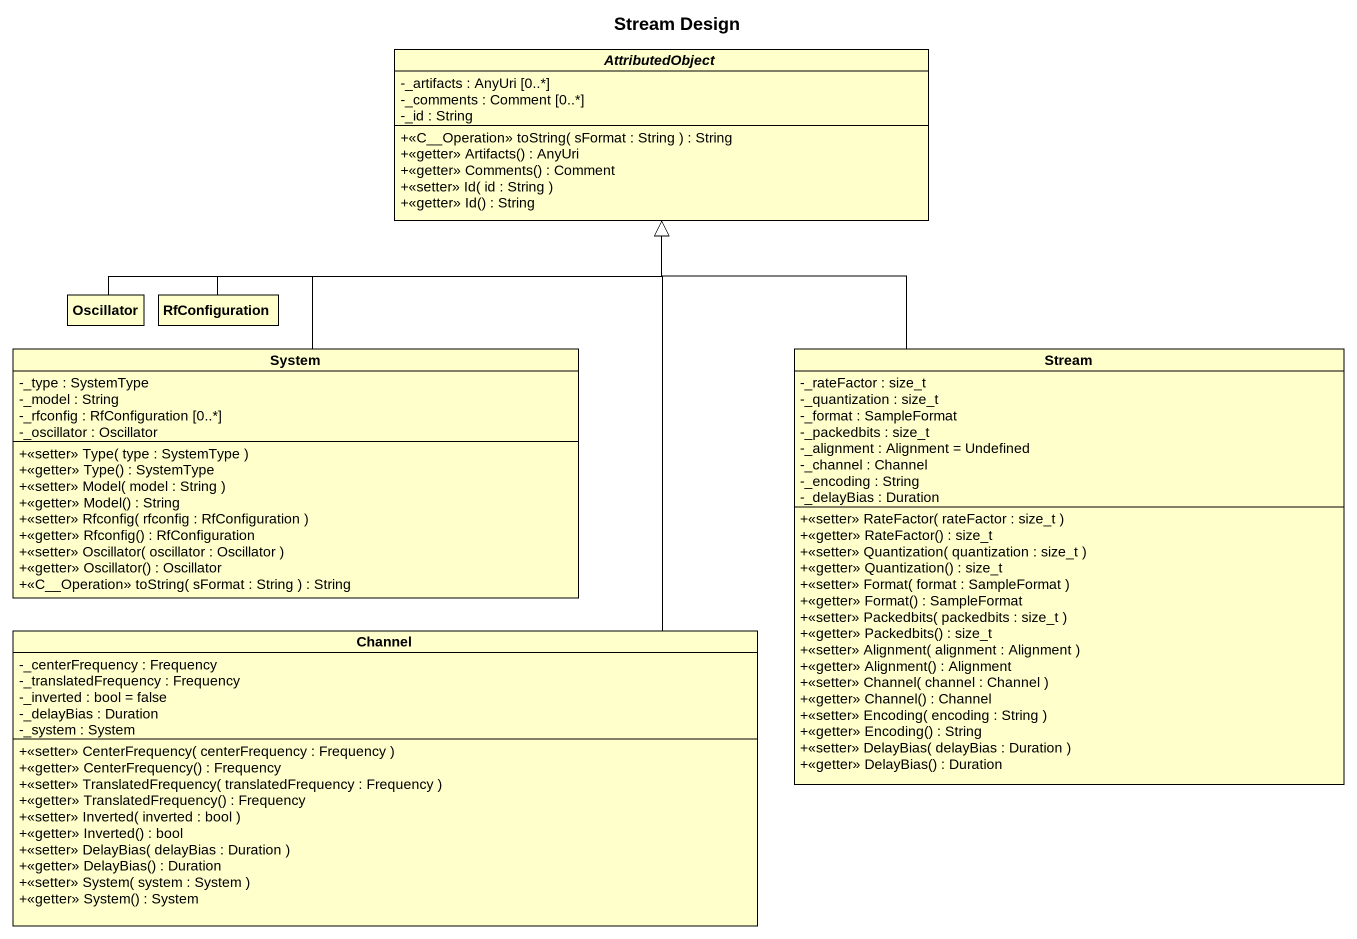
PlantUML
@startuml
title Stream Design
hide circle
hide empty members
skinparam classAttributeIconSize 0
abstract class AttributedObject {
  -_artifacts : AnyUri [0..*]
  -_comments : Comment [0..*]
  -_id : String
  +<<C__Operation>> toString( sFormat : String ) : String
  +<<getter>> Artifacts() : AnyUri
  +<<getter>> Comments() : Comment
  +<<setter>> Id( id : String )
  +<<getter>> Id() : String
}
class Oscillator
class RfConfiguration
class System {
  -_type : SystemType
  -_model : String
  -_rfconfig : RfConfiguration [0..*]
  -_oscillator : Oscillator
  +<<setter>> Type( type : SystemType )
  +<<getter>> Type() : SystemType
  +<<setter>> Model( model : String )
  +<<getter>> Model() : String
  +<<setter>> Rfconfig( rfconfig : RfConfiguration )
  +<<getter>> Rfconfig() : RfConfiguration
  +<<setter>> Oscillator( oscillator : Oscillator )
  +<<getter>> Oscillator() : Oscillator
  +<<C__Operation>> toString( sFormat : String ) : String
}
class Stream {
  -_rateFactor : size_t
  -_quantization : size_t
  -_format : SampleFormat
  -_packedbits : size_t
  -_alignment : Alignment = Undefined
  -_channel : Channel
  -_encoding : String
  -_delayBias : Duration
  +<<setter>> RateFactor( rateFactor : size_t )
  +<<getter>> RateFactor() : size_t
  +<<setter>> Quantization( quantization : size_t )
  +<<getter>> Quantization() : size_t
  +<<setter>> Format( format : SampleFormat )
  +<<getter>> Format() : SampleFormat
  +<<setter>> Packedbits( packedbits : size_t )
  +<<getter>> Packedbits() : size_t
  +<<setter>> Alignment( alignment : Alignment )
  +<<getter>> Alignment() : Alignment
  +<<setter>> Channel( channel : Channel )
  +<<getter>> Channel() : Channel
  +<<setter>> Encoding( encoding : String )
  +<<getter>> Encoding() : String
  +<<setter>> DelayBias( delayBias : Duration )
  +<<getter>> DelayBias() : Duration
}
class Channel {
  -_centerFrequency : Frequency
  -_translatedFrequency : Frequency
  -_inverted : bool = false
  -_delayBias : Duration
  -_system : System
  +<<setter>> CenterFrequency( centerFrequency : Frequency )
  +<<getter>> CenterFrequency() : Frequency
  +<<setter>> TranslatedFrequency( translatedFrequency : Frequency )
  +<<getter>> TranslatedFrequency() : Frequency
  +<<setter>> Inverted( inverted : bool )
  +<<getter>> Inverted() : bool
  +<<setter>> DelayBias( delayBias : Duration )
  +<<getter>> DelayBias() : Duration
  +<<setter>> System( system : System )
  +<<getter>> System() : System
}
Oscillator -right-|> AttributedObject
RfConfiguration -right-|> AttributedObject
System -up-|> AttributedObject
Stream -up-|> AttributedObject
Channel -up-|> AttributedObject
@enduml
